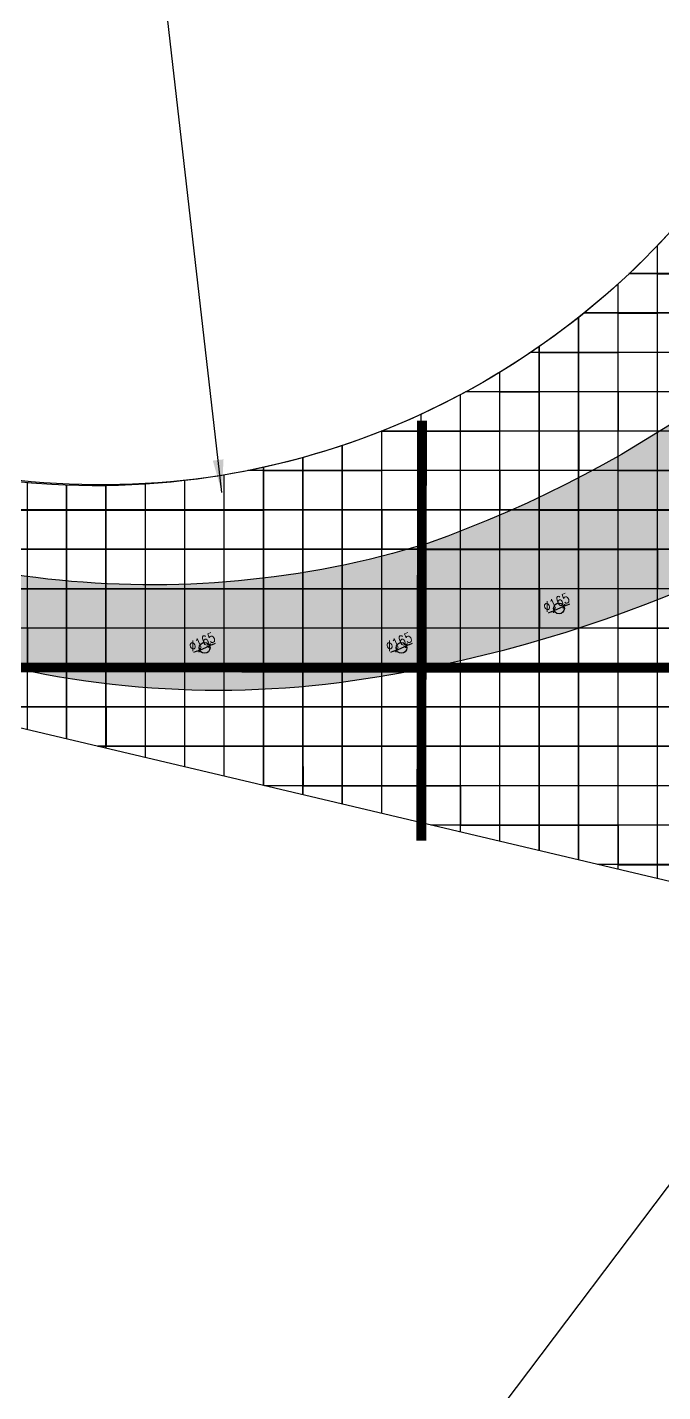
# Model space of a CAD drawing. Header units: millimetres. Extents: x -1989 to 265952, y -5690 to 142265.
# Drawn here: x 40051 to 49731, y 19700 to 40481 of the extents above; entities that cross this region are included whole.
import ezdxf
from ezdxf.lldxf.tags import DXFTag

# ---------------------------------------------------------------- set-up
doc = ezdxf.new("R2010")
doc.units = ezdxf.units.MM
for name, color, linetype in [('d地面疏散指示开孔165mm', 91, 'Continuous'), ('F-地材填充', 8, 'Continuous'), ('F-地材造型线', 150, 'Continuous'), ('ST-01水刀', 111, 'Continuous'), ('ST-02整砖', 22, 'Continuous'), ('ST-02算量', 222, 'Continuous'), ('ST-12算量', 21, 'Continuous'), ('现场实际间隔柱定位', 6, 'Continuous')]:
    doc.layers.add(name, color=color, linetype=linetype)
doc.styles.get("Standard").update_dxf_attribs({"font": 'arial.ttf'})
doc.styles.add('YQ_DIM', font='romancs.shx', dxfattribs={"width": 0.8, "bigfont": '@by-01-hztxt.shx'})
tags = doc.linetypes.add('EXP JT_LINE', pattern='A,0.5,-0.2,["EXP JT",Standard,S=0.12,R=0,X=-0.1,Y=-0.05],-0.5', length=1.199999999999999).pattern_tags.tags
tags[6] = DXFTag(74, 10)
doc.dimstyles.new('yq100', dxfattribs={"dimscale": 50, "dimtxt": 3, "dimasz": 1, "dimexe": 1.5, "dimexo": 3, "dimgap": 0.5, "dimtad": 1, "dimdec": 0, "dimrnd": 5, "dimdsep": 46, "dimtxsty": 'YQ_DIM', "dimblk": 'YQTICK', "dimcen": 0, "dimclrd": 256, "dimclre": 256, "dimclrt": 7, "dimadec": 1, "dimazin": 2, "dimtfac": 1, "dimtdec": 0, "dimtix": 1, "dimtmove": 2, "dimatfit": 2, "dimfxl": 1, "dimtolj": 1, "dimtzin": 0, "dimarcsym": 0})
doc.dimstyles.new('yq50', dxfattribs={"dimscale": 50, "dimtxt": 3, "dimasz": 1, "dimexe": 1.5, "dimexo": 3, "dimgap": 0.5, "dimtad": 1, "dimdec": 0, "dimdsep": 46, "dimtxsty": 'YQ_DIM', "dimblk": 'YQTICK', "dimcen": 0, "dimclrd": 256, "dimclre": 256, "dimclrt": 7, "dimadec": 1, "dimazin": 2, "dimtfac": 1, "dimtdec": 4, "dimtix": 1, "dimtmove": 2, "dimatfit": 2, "dimfxl": 1, "dimtolj": 1, "dimtzin": 0, "dimarcsym": 0})

# ---------------------------------------------------------------- blocks, each defined once
blk = doc.blocks.new('AWERAWE')
at = {"layer": 'F-地材填充', "color": 8, "linetype": 'Continuous'}
for p, q in [((-45867.27204211387, 411632.432984319), (-45867.27204211387, 421277.4365824627)), ((-45865.27204211386, 411630.4329843191), (-45865.27204211386, 421275.4365824626)), ((-17060.57162934421, 420847.8774516659), (-46300.01374865535, 420847.8774516659)), ((-17058.57162934421, 420845.8774516659), (-46298.01374865535, 420845.8774516659)), ((-46467.27204211386, 411774.2653256039), (-46467.27204211386, 420693.1845214896)), ((-46465.27204211387, 411772.2653256039), (-46465.27204211387, 420691.1845214896)), ((-14310.31391395892, 420247.8774516658), (-46987.55727855993, 420247.8774516658)), ((-14308.31391395892, 420245.8774516658), (-46985.55727855993, 420245.8774516658)), ((-47067.27204211386, 411916.0976668887), (-47067.27204211386, 420184.1083388432)), ((-47065.27204211386, 411914.0976668887), (-47065.27204211386, 420182.1083388432)), ((-30496.0393267873, 419647.8774516658), (-47799.42708739634, 419647.8774516658)), ((-30494.0393267873, 419645.8774516658), (-47797.42708739633, 419645.8774516658)), ((-47667.27204211386, 412057.9300081735), (-47667.27204211386, 419738.4103970623)), ((-47665.27204211386, 412055.9300081736), (-47665.27204211386, 419736.4103970623)), ((-48267.27204211386, 412199.7623494584), (-48267.27204211386, 419347.7202878057)), ((-48265.27204211386, 412197.7623494584), (-48265.27204211386, 419345.7202878057)), ((-48867.27204211386, 412341.5946907432), (-48867.27204211386, 419005.8783758764)), ((-48865.27204211386, 412339.5946907431), (-48865.27204211386, 419003.8783758764)), ((-30820.66709964012, 419047.8774516658), (-48789.00269599161, 419047.8774516658)), ((-30818.66709964012, 419045.8774516658), (-48787.00269599161, 419045.8774516658)), ((-49467.27204211386, 412483.427032028), (-49467.27204211386, 418708.2313300683)), ((-49465.27204211387, 412481.427032028), (-49465.27204211387, 418706.2313300683)), ((-31145.29487249296, 418447.8774516658), (-50075.66539264438, 418447.8774516658)), ((-31143.29487249296, 418445.8774516659), (-50073.66539264438, 418445.8774516659)), ((-50067.27204211387, 412625.2593733129), (-50067.27204211387, 418451.1990506432)), ((-50065.27204211386, 412623.2593733129), (-50065.27204211386, 418449.1990506432)), ((-50667.27204211386, 412767.0917145977), (-50667.27204211386, 418231.9958886746)), ((-50665.27204211387, 412765.0917145976), (-50665.27204211387, 418229.9958886747)), ((-51267.27204211387, 412908.9240558825), (-51267.27204211387, 418048.4447209741)), ((-51265.27204211386, 412906.9240558826), (-51265.27204211386, 418046.4447209741)), ((-52467.27204211386, 413192.5887384522), (-52467.27204211386, 417781.907541159)), ((-52465.27204211386, 413190.5887384522), (-52465.27204211386, 417779.9075411591)), ((-31469.9226453458, 417847.8774516658), (-52108.96279803685, 417847.8774516658)), ((-31467.9226453458, 417845.8774516658), (-52106.96279803685, 417845.8774516658)), ((-51867.27204211386, 413050.7563971673), (-51867.27204211386, 417898.8496756312)), ((-51865.27204211387, 413048.7563971673), (-51865.27204211387, 417896.8496756311)), ((-55465.27204211386, 413899.7504448763), (-55465.27204211386, 417660.5412246487)), ((-54867.27204211386, 413759.9181035915), (-54867.27204211386, 417625.3737529084)), ((-54865.27204211387, 413757.9181035915), (-54865.27204211387, 417623.3737529083)), ((-54267.27204211386, 413618.0857623067), (-54267.27204211386, 417618.6833518683)), ((-54265.27204211386, 413616.0857623067), (-54265.27204211386, 417616.6833518684)), ((-53667.27204211386, 413476.2534210219), (-53667.27204211386, 417642.3795630223)), ((-53665.27204211386, 413474.2534210219), (-53665.27204211386, 417640.3795630223)), ((-53067.27204211386, 413334.421079737), (-53067.27204211386, 417696.6457690225)), ((-53065.27204211386, 413332.421079737), (-53065.27204211386, 417694.6457690225)), ((-34745.20410909843, 417247.8774516657), (-61365.70637441264, 417247.8774516657)), ((-34743.20410909844, 417245.8774516658), (-61363.70637441265, 417245.8774516658)), ((-35209.43621006658, 416647.8774516658), (-60717.56262695423, 416647.8774516658)), ((-35207.43621006658, 416645.8774516658), (-60715.56262695422, 416645.8774516658)), ((-35673.66831103473, 416047.8774516658), (-60069.41887949579, 416047.8774516658)), ((-35671.66831103473, 416045.8774516658), (-60067.41887949579, 416045.8774516658)), ((-36094.3972852278, 415447.8774516658), (-59421.27513203735, 415447.8774516658)), ((-36092.3972852278, 415445.8774516657), (-59419.27513203735, 415445.8774516657)), ((-36293.38951530933, 414847.8774516658), (-58767.28745400656, 414847.8774516658)), ((-36291.38951530933, 414845.8774516658), (-58765.28745400657, 414845.8774516658)), ((-36304.51864519229, 414247.8774516658), (-56931.50933942117, 414247.8774516658)), ((-36302.51864519229, 414245.8774516658), (-56929.50933942117, 414245.8774516658)), ((-36131.16031964035, 413647.8774516658), (-54393.30122173215, 413647.8774516658)), ((-36129.16031964035, 413645.8774516658), (-54391.30122173215, 413645.8774516658)), ((-35708.01240781185, 413047.8774516658), (-51855.09310404313, 413047.8774516658)), ((-35706.01240781186, 413045.8774516658), (-51853.09310404313, 413045.8774516658)), ((-34400.57716189066, 412447.8774516658), (-49316.88498635411, 412447.8774516658)), ((-34398.57716189066, 412445.8774516658), (-49314.88498635411, 412445.8774516658)), ((-31164.34512676898, 411847.8774516658), (-46778.67686866507, 411847.8774516658)), ((-31162.34512676898, 411845.8774516658), (-46776.67686866508, 411845.8774516658))]:
    blk.add_line(p, q, dxfattribs=at)
blk = doc.blocks.new('YQTICK')
blk.add_line((-1, 1e-16), (1, 1e-16))
at = {"const_width": 0.4}
blk.add_lwpolyline([(0.5303300858899105, 0.5303300858899106), (-0.5303300858899106, -0.5303300858899105)], dxfattribs=at)
blk = doc.blocks.new('*D216')
at = {"layer": 'DEFPOINTS', "color": 0, "transparency": 16777216}
for p in [(42676.92647750346, 30996.55654911936), (42828.34795451347, 31062.10451857799)]:
    blk.add_point(p, dxfattribs=at)
at = {"layer": 'd地面疏散指示开孔165mm', "lineweight": -2, "transparency": 16777216}
for p, q in [((42631.04118143986, 30976.69352807131), (42585.15588537626, 30956.83050702326)), ((42676.92647750346, 30996.55654911936), (42828.34795451347, 31062.10451857799)), ((42874.23325057707, 31081.96753962604), (42920.11854664068, 31101.8305606741))]:
    blk.add_line(p, q, dxfattribs=at)
at = {"layer": 'd地面疏散指示开孔165mm', "lineweight": -2, "transparency": 16777216, "xscale": 50, "yscale": 50, "zscale": 50}
for p, rotation in [((42676.92647750346, 30996.55654911936), 23.40702549860509), ((42828.34795451347, 31062.10451857799), 203.4070254986051)]:
    blk.add_blockref('YQTICK', p, dxfattribs=dict(at, rotation=rotation))
at = {"layer": 'd地面疏散指示开孔165mm', "color": 7, "transparency": 16777216, "insert": (42712.91117391236, 31121.10112597588), "char_height": 150, "attachment_point": 5, "rotation": 23.407025498605062, "style": 'YQ_DIM'}
blk.add_mtext('\\A1;∅165', dxfattribs=at)
blk = doc.blocks.new('*D217')
at = {"layer": 'DEFPOINTS', "color": 0, "transparency": 16777216}
for p in [(45674.92647750349, 30996.55654911939), (45826.34795451348, 31062.10451857796)]:
    blk.add_point(p, dxfattribs=at)
at = {"layer": 'd地面疏散指示开孔165mm', "lineweight": -2, "transparency": 16777216}
for p, q in [((45629.04118143987, 30976.69352807135), (45583.15588537626, 30956.83050702332)), ((45674.92647750349, 30996.55654911939), (45826.34795451348, 31062.10451857796)), ((45872.2332505771, 31081.96753962599), (45918.1185466407, 31101.83056067403))]:
    blk.add_line(p, q, dxfattribs=at)
at = {"layer": 'd地面疏散指示开孔165mm', "lineweight": -2, "transparency": 16777216, "xscale": 50, "yscale": 50, "zscale": 50}
for p, rotation in [((45674.92647750349, 30996.55654911939), 23.40702549858535), ((45826.34795451348, 31062.10451857796), 203.4070254985853)]:
    blk.add_blockref('YQTICK', p, dxfattribs=dict(at, rotation=rotation))
at = {"layer": 'd地面疏散指示开孔165mm', "color": 7, "transparency": 16777216, "insert": (45710.9111739124, 31121.1011259759), "char_height": 150, "attachment_point": 5, "rotation": 23.407025498585323, "style": 'YQ_DIM'}
blk.add_mtext('\\A1;∅165', dxfattribs=at)
blk = doc.blocks.new('*D218')
at = {"layer": 'DEFPOINTS', "color": 0, "transparency": 16777216}
for p in [(48074.92647750368, 31596.55654911943), (48226.34795451347, 31662.10451857801)]:
    blk.add_point(p, dxfattribs=at)
at = {"layer": 'd地面疏散指示开孔165mm', "lineweight": -2, "transparency": 16777216}
for p, q in [((48074.92647750368, 31596.55654911943), (48226.34795451347, 31662.10451857801)), ((48272.23325057707, 31681.96753962607), (48318.11854664066, 31701.83056067414)), ((48029.04118144009, 31576.69352807137), (47983.15588537649, 31556.8305070233))]:
    blk.add_line(p, q, dxfattribs=at)
at = {"layer": 'd地面疏散指示开孔165mm', "lineweight": -2, "transparency": 16777216, "xscale": 50, "yscale": 50, "zscale": 50}
for p, rotation in [((48074.92647750368, 31596.55654911943), 23.40702549861876), ((48226.34795451347, 31662.10451857801), 203.4070254986188)]:
    blk.add_blockref('YQTICK', p, dxfattribs=dict(at, rotation=rotation))
at = {"layer": 'd地面疏散指示开孔165mm', "color": 7, "transparency": 16777216, "insert": (48110.91117391245, 31721.10112597592), "char_height": 150, "attachment_point": 5, "rotation": 23.4070254986188, "style": 'YQ_DIM'}
blk.add_mtext('\\A1;∅165', dxfattribs=at)

msp = doc.modelspace()

# ---------------------------------------------------------------- hatches: boundary and pattern name
at = {"layer": 'F-地材填充'}
h = msp.add_hatch(dxfattribs=at)
h.set_pattern_fill('DOTS', color=8, scale=100, angle=90)
h.set_pattern_definition([(90, (172774.3431135126, 19437.04866558712), (-158.75, 79.37500000000001), [0, -158.75])])
edge = h.paths.add_edge_path()
edge.add_arc((40945.40325930379, 46229.05581261878), 12412.2633948366, -31.40704526120561, 1.4076632337627188, ccw=False)
edge.add_line((51539.10530533121, 39760.84434863614), (51827.03672846933, 39760.84434815621))
edge.add_arc((39489.19771964397, 47186.32268708859), 14399.99999894611, 328.9585386513774, 354.3215047600523)
edge.add_arc((33905.70289493018, 47637.36604403166), 20000.99292850868, 354.6183866136082, 387.570017900163)
edge.add_arc((70170.04929215334, 66767.18611590286), 21000.0000000002, 157.5293032521721, 208.0426916833229, ccw=False)
edge.add_line((50764.47154930853, 74793.61449136448), (50990.84151596939, 76882.42542908087))
edge.add_line((50990.84151596939, 76882.42542908087), (50149.97612255884, 76973.52487007566))
edge.add_arc((50150.19154219565, 76975.51323482621), 2.000000000281704, 175.2269030631615, 263.8166866059504, ccw=False)
edge.add_line((50148.19847811517, 76975.67965469396), (50179.00010617347, 77346.87511676064))
edge.add_line((50179.00010617347, 77346.87511676064), (50181.05467147045, 77371.79054937373))
edge.add_line((50181.05467147045, 77371.79054937373), (50211.45196962453, 77739.71145617662))
edge.add_arc((50213.44519069327, 77739.54692723753), 2.000000000297307, 120.95847494556841, 175.2812605511161, ccw=False)
edge.add_line((50212.41635727594, 77741.26200793545), (50383.92442706358, 77844.14534962786))
edge.add_line((50383.92442706358, 77844.14534962786), (51819.61446626499, 78705.37939560719))
edge.add_line((51819.61446626499, 78705.37939560719), (52125.13694586724, 78727.13754517361))
edge.add_line((52125.13694586724, 78727.13754517361), (52127.43198387479, 79325.78741567404))
edge.add_line((52127.43198387479, 79325.78741567404), (52652.9279822378, 79325.78741567404))
edge.add_line((52652.92798223791, 79325.78741567404), (52652.92818525121, 80004.37299918439))
edge.add_line((52652.9281852511, 80004.37299918439), (56284.89880325182, 80004.36371000603))
edge.add_line((56284.89880325194, 80004.36371000603), (56284.89880325194, 79654.3603398565))
edge.add_line((56284.89880325194, 79654.3603398565), (57484.89880325194, 79654.3603398565))
edge.add_line((57484.89880325194, 79654.3603398565), (57484.89880325194, 80004.38104888823))
edge.add_line((57484.89880325194, 80004.38104888823), (59084.89880319163, 80004.40416739744))
edge.add_line((59084.89880319163, 80004.40416739744), (59084.89880319163, 79654.36033985674))
edge.add_line((59084.89880319163, 79654.36033985674), (60284.89880319163, 79654.36033985674))
edge.add_line((60284.89880319163, 79654.36033985674), (60284.89880319163, 80004.42150627964))
edge.add_line((60284.89880319163, 80004.42150627964), (64434.89880323215, 80004.3603398551))
edge.add_line((64434.89880323215, 80004.3603398551), (59324.34698318693, 81370.96789496453))
edge.add_arc((58549.35064027007, 78472.79939253398), 3000.000000002517, 75.02888130333324, 101.5059852983357)
edge.add_line((57950.93974218043, 81412.51101054392), (51873.89216426402, 80175.46058812868))
edge.add_arc((52843.35632095372, 75270.07663689161), 5000.265238980857, 101.179452453018, 166.2373474802359)
edge.add_arc((75182.86111819642, 69798.84951204056), 28000.00003755097, 166.238229508546, 210.206895965258)
edge.add_arc((34954.49088303957, 46678.81503890725), 18400.00000003515, -0.45102510946480834, 29.39976543995931, ccw=False)
h = msp.add_hatch(dxfattribs=at)
h.set_pattern_fill('DOTS', color=8, scale=100, angle=90)
h.set_pattern_definition([(90, (485915.719726742, 389097.124641923), (-158.75, 79.37500000000001), [0, -158.75])])
edge = h.paths.add_edge_path()
edge.add_arc((42172.65238122005, 50603.44598935687), 20268.89548888072, 279.1980435217529, 337.2977404709335)
edge.add_line((60871.17202062151, 42780.81934390796), (60791.36118196536, 42886.13673924803))
edge.add_line((60791.36118196536, 42886.13673924803), (60413.07201983957, 43385.32243772296))
edge.add_line((60413.07201983957, 43385.32243772296), (61056.56315132304, 43860.28556044594))
edge.add_line((61056.56315132304, 43860.28556044594), (58051.63721600864, 47955.45257235478))
edge.add_arc((40140.58032393097, 49569.86674519439), 17983.66737105383, 289.5182357420218, 354.84955939081715, ccw=False)
edge.add_arc((41950.15385075661, 46289.27593565083), 14300.00000056509, 240.1678369083146, 287.0753377707748, ccw=False)
edge.add_arc((41156.04785876374, 44333.94934092389), 12212.04276212701, 161.3501030756015, 238.8360938426253, ccw=False)
edge.add_line((29585.25604329203, 48239.17214980852), (29712.13492558189, 48728.33053384864))
edge.add_arc((40919.19801422723, 43715.57422287101), 12277.05131153739, 155.9017265092258, 231.7554664509864)
edge.add_arc((42960.78583965814, 44832.5188459777), 14446.86980310849, 228.1360834519932, 279.7671279431232)
edge.add_arc((45414.3892588008, 30576.97457411271), 18.28827314242575, 95.66419406370647, 98.73373236750922, ccw=False)

# ---------------------------------------------------------------- linework, layer by layer
at = {"color": 11}
msp.add_lwpolyline([(50785.15163577118, 52346.30029392362), (51341.56978016046, 51306.40965447275, -0.5966799847539417), (40426.1983218659, 33516.19720483365, -0.4423251140425516), (29362.60045811374, 47133.23764460257, -0.0422278950370949), (29828.10217843976, 49077.43852057584, 0.0091626045872995), (30251.97676601334, 50389.95604406253, 0.0189755964158677), (31130.54630347414, 53700.63010565986, 0.0210069913798761), (31807.28096770754, 57431.40541365391)], format="xyb", close=True, dxfattribs=at)
at = {"layer": 'd地面疏散指示开孔165mm'}
for centre in [(48150.63721600853, 31629.3305338487), (42752.63721600853, 31029.3305338487), (45750.63721600852, 31029.3305338487)]:
    msp.add_circle(centre, 82.5, dxfattribs=at)
at = {"layer": 'F-地材造型线'}
msp.add_lwpolyline([(45412.5842448514, 30595.17355373155, 0.2590820738813302), (60871.17202062186, 42780.81934390836), (60860.00624428145, 42795.55356423291), (60413.14518959625, 43385.22588381727), (60466.6714381726, 43424.7463259752), (61056.56315132304, 43860.28556044594), (58051.63721600864, 47955.45257235478, -0.2930429962638217), (46149.04696693122, 32619.62719784098, -0.2075792692701554), (34836.46148697977, 33884.22128161139, -0.35159679048953), (29585.25604329249, 48239.17214980847), (29718.58524861318, 48728.33053384864, 0.3437415223014255), (33319.46972674169, 34073.47285115175, 0.2291731411725794), (45411.61231691754, 30595.05078854787, -0.0133941883847302)], format="xyb", close=True, dxfattribs=at)
at = {"layer": 'F-地材造型线', "color": 1, "linetype": 'EXP JT_LINE', "ltscale": 1500, "const_width": 150}
for points in [[(46063.93623107779, 34487.76886391037), (46052.93547795191, 28090.41595621736)], [(36605.88875799152, 30730.48715294109), (59092.37542085364, 30725.49799871122)]]:
    msp.add_lwpolyline(points, dxfattribs=at)
at = {"layer": 'ST-01水刀', "color": 241}
msp.add_line((73242.49417333098, 53902.78417648016), (28306.31989186656, -5689.841053661744), dxfattribs=at)
at = {"layer": 'ST-01水刀', "color": 111}
msp.add_lwpolyline([(51519.63901453899, 39730.33053384864, -0.1122142235456059), (48081.35190822908, 35782.60636630919, -0.1259886191195314), (42619.35414194854, 33597.78635973428, -0.1242489314789917), (36554.42015052217, 34397.5894997037, -0.1512386913159994)], format="xyb", dxfattribs=at)
for points in [[(38251.63721600853, 33128.33053384864), (43649.63721600876, 33128.33053384864), (43649.63721600876, 33728.33053384864), (44249.63721600876, 33728.33053384864), (45451.63721600876, 33728.33053384864), (45451.63721600853, 34328.33053384864), (46049.63721600876, 34328.33053384864), (47251.63721600876, 34328.33053384864), (47251.63721600876, 34928.33053384864), (47849.63721600876, 34928.33053384864), (47849.63721600876, 35526.33053384864), (49049.63721600876, 35528.33053384864), (49051.63721600876, 36126.33053384864), (49649.63721600876, 36128.33053384864), (49651.63721600876, 36726.33053384864), (50249.63721600876, 36728.33053384864)], [(50313.16185199239, 27356.51008660326), (38251.63721600853, 30207.70055091367)], [(38849.63721600853, 30130.33053384864), (41251.63721600853, 30128.33053384864), (41251.63721600853, 29531.33053384864), (43051.63721600853, 29531.33053384864), (43651.63721600876, 29531.33053384864), (44249.63721600876, 29529.33053384864), (44251.63721600853, 28930.33053384864), (46049.63721600853, 28928.33053384864), (46649.63721600853, 28928.33053384864), (46651.63721600853, 28330.3305338487), (48451.63721600853, 28330.33053384864), (49049.63721600853, 28330.33053384864), (49051.63721600853, 27726.33053384864), (50249.63721600853, 27726.33053384864)]]:
    msp.add_lwpolyline(points, dxfattribs=at)
at = {"layer": 'ST-02整砖', "color": 22}
for points in [[(49051.63721600853, 33130.33053384864), (49051.63721600853, 33728.33053384864), (52049.63721600853, 33728.33053384864), (52049.63721600853, 33130.33053384864)], [(47851.63721600853, 32530.33053384864), (47851.63721600853, 33126.33260632286), (50851.63721600853, 33126.33260632286), (50851.63721600853, 32530.33053384864)], [(46051.63721600852, 31930.33053384864), (46051.63721600852, 32528.33053384864), (49649.63721600852, 32528.33053384864), (49649.63721600852, 31930.33053384864)], [(38249.63721600853, 31330.33053384864), (38249.63721600853, 31928.33053384864), (47851.63721600853, 31928.33053384864), (47851.63721600853, 31330.33053384864)], [(46049.63721600853, 30730.33053384864), (46049.63721600853, 31328.33053384864), (40051.63721600853, 31328.33053384864), (40051.63721600853, 30730.33053384864)]]:
    msp.add_lwpolyline(points, close=True, dxfattribs=at)
at = {"layer": 'ST-02算量', "color": 200}
for points in [[(50251.63721600876, 34928.33219371844), (49051.63721600876, 34928.33219371844), (49051.63721600876, 34328.33219371844), (48451.63721600876, 34328.33219371844), (48451.63721600876, 33728.33219371844), (47251.63721600876, 33728.33219371844), (47251.63721600876, 33128.33219371844), (45451.63721600876, 33128.33219371844), (45452.30388267539, 32528.33219371844), (38249.63721600876, 32528.33219371844)], [(39451.63721600876, 30130.33219371844), (46649.63721600876, 30130.33219371844), (46649.63721600876, 30728.33219371844), (49049.63721600876, 30728.33219371844), (49049.63721600876, 31330.33219371844), (50251.63721600876, 31330.33219371844)]]:
    msp.add_lwpolyline(points, dxfattribs=at)
at = {"layer": '现场实际间隔柱定位', "const_width": 2}
msp.add_lwpolyline([(72482.25190601198, 22446.96510671099), (64992.98379211841, 23729.32105951532), (65133.80081797697, 24516.94665106628), (63515.74410105383, 24806.23557146123), (63358.93274922637, 24005.71714979454), (55972.76907303769, 25468.54081831183), (56120.69771312063, 26254.53243022502), (54629.8865471301, 26535.27019619619), (54628.69041931003, 24181.84609113427), (52569.94108377283, 24181.84609113427), (52564.91962574973, 26554.52474126263), (51620.7849317936, 27281.1624376582), (50353.42815714262, 27634.02279254943), (50313.16185199239, 27356.51008660326), (37814.60724040892, 30311.00885866527)], dxfattribs=at)

# ---------------------------------------------------------------- block references
at = {"layer": 'ST-01水刀'}
msp.add_blockref('AWERAWE', (95516.90925812247, -384117.5469178173), dxfattribs=at)

# ---------------------------------------------------------------- dimensions: what is measured, and where the dimension line sits
at = {"layer": 'd地面疏散指示开孔165mm'}
for p1, p2, picture, middle in [((48074.92647750368, 31596.55654911943), (48226.34795451347, 31662.10451857801), '*D218', (48110.91117391245, 31721.10112597592)), ((42676.92647750346, 30996.55654911936), (42828.34795451347, 31062.10451857799), '*D216', (42712.91117391236, 31121.10112597588)), ((45674.92647750349, 30996.55654911939), (45826.34795451348, 31062.10451857796), '*D217', (45710.9111739124, 31121.1011259759))]:
    dim = msp.add_diameter_dim_2p(p1=p1, p2=p2, dimstyle='yq50', override={"dimzin": 0}, dxfattribs=at)
    dim.commit()
    dim.dimension.update_dxf_attribs({"geometry": picture, "text_midpoint": middle})

# ---------------------------------------------------------------- leaders
at = {"layer": 'ST-12算量', "color": 122}
msp.add_leader([(43015.51702972528, 33393.95721843108), (41755.90910617474, 44371.28343981751)], dimstyle='yq100', override={"dimasz": 10, "dimtad": 0, "dimzin": 0, "dimfxl": 6, "dimfxlon": 1}, dxfattribs=at)

doc.saveas('drawing.dxf')
